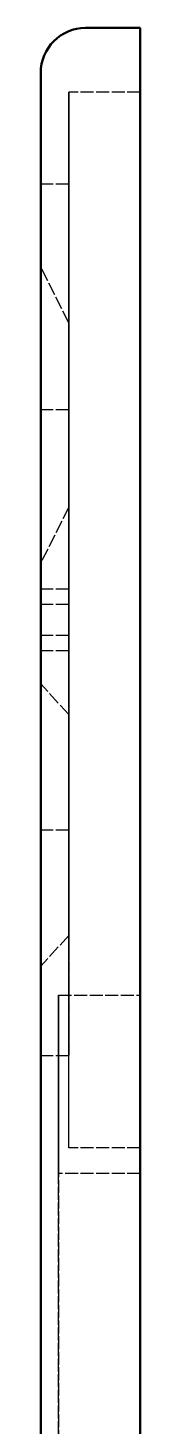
# Model space of a CAD drawing. Header units: millimetres. Extents: x 0 to 420, y 0 to 297.
# Drawn here: x 136.6 to 140.5, y 198 to 252.6 of the extents above; entities that cross this region are included whole.
import ezdxf

# ---------------------------------------------------------------- set-up
doc = ezdxf.new("R2010")
doc.units = ezdxf.units.MM
doc.header["$LTSCALE"] = 0.4
doc.linetypes.add('DASHED', pattern=[1.524, 1.27, -0.254])
doc.layers.add('HIDDEN', color=8, linetype='DASHED', lineweight=25)
doc.layers.add('OUTLINE', color=7, linetype='CONTINUOUS', lineweight=50)

msp = doc.modelspace()

# ---------------------------------------------------------------- linework, layer by layer
at = {"layer": 'HIDDEN'}
for p, q in [((140.5, 252.6), (138.355, 252.6)), ((140.5, 250.1), (137.7, 250.1)), ((140.5, 250.1), (137.7, 250.1)), ((137.7, 246.5), (136.6, 246.5)), ((137.7, 241.098), (136.6, 243.278)), ((136.6, 243), (136.6, 113)), ((140.5, 243), (140.5, 113)), ((137.7, 217.5), (137.7, 241.5)), ((137.7, 241.5), (137.7, 217.5)), ((140.5, 241.5), (140.5, 217.5)), ((140.5, 217.5), (140.5, 241.5)), ((137.7, 237.7), (136.6, 237.7)), ((137.7, 233.902), (136.6, 231.722)), ((137.7, 230.7), (136.6, 230.7)), ((137.7, 230.1), (136.6, 230.1)), ((137.7, 228.9), (136.6, 228.9)), ((137.7, 228.3), (136.6, 228.3)), ((137.7, 225.809), (136.6, 227.007)), ((137.7, 221.3), (136.6, 221.3)), ((137.7, 217.191), (136.6, 215.993)), ((137.3, 214.862), (140.5, 214.862)), ((137.3, 214.862), (140.5, 214.862)), ((137.3, 214.362), (137.3, 113)), ((137.3, 113), (137.3, 214.362)), ((140.5, 214.362), (140.5, 113)), ((140.5, 113), (140.5, 214.362)), ((137.7, 212.5), (136.6, 212.5)), ((140.5, 208.9), (137.7, 208.9)), ((140.5, 208.9), (137.7, 208.9)), ((140.5, 207.9), (137.3, 207.9)), ((140.5, 207.9), (137.3, 207.9))]:
    msp.add_line(p, q, dxfattribs=at)
for points in [[(140.5, 252.6), (140.5, 252.29), (140.5, 251.981), (140.5, 251.671), (140.5, 251.361), (140.5, 251.052), (140.5, 250.742), (140.5, 250.432), (140.5, 250.123), (140.5, 249.813), (140.5, 249.503), (140.5, 249.194), (140.5, 248.884), (140.5, 248.574), (140.5, 248.265), (140.5, 247.955), (140.5, 247.645), (140.5, 247.335), (140.5, 247.026), (140.5, 246.716), (140.5, 246.406), (140.5, 246.097), (140.5, 245.787), (140.5, 245.477), (140.5, 245.168), (140.5, 244.858), (140.5, 244.548), (140.5, 244.239), (140.5, 243.929), (140.5, 243.619), (140.5, 243.31), (140.5, 243)], [(136.6, 250.845), (136.6, 250.592), (136.6, 250.339), (136.6, 250.086), (136.6, 249.833), (136.6, 249.58), (136.6, 249.327), (136.6, 249.074), (136.6, 248.82), (136.6, 248.567), (136.6, 248.314), (136.6, 248.061), (136.6, 247.808), (136.6, 247.555), (136.6, 247.302), (136.6, 247.049), (136.6, 246.796), (136.6, 246.543), (136.6, 246.29), (136.6, 246.037), (136.6, 245.784), (136.6, 245.531), (136.6, 245.278), (136.6, 245.025), (136.6, 244.771), (136.6, 244.518), (136.6, 244.265), (136.6, 244.012), (136.6, 243.759), (136.6, 243.506), (136.6, 243.253), (136.6, 243)], [(137.7, 241.5), (137.7, 241.777), (137.7, 242.055), (137.7, 242.332), (137.7, 242.61), (137.7, 242.887), (137.7, 243.165), (137.7, 243.442), (137.7, 243.719), (137.7, 243.997), (137.7, 244.274), (137.7, 244.552), (137.7, 244.829), (137.7, 245.106), (137.7, 245.384), (137.7, 245.661), (137.7, 245.939), (137.7, 246.216), (137.7, 246.494), (137.7, 246.771), (137.7, 247.048), (137.7, 247.326), (137.7, 247.603), (137.7, 247.881), (137.7, 248.158), (137.7, 248.435), (137.7, 248.713), (137.7, 248.99), (137.7, 249.268), (137.7, 249.545), (137.7, 249.823), (137.7, 250.1)], [(137.7, 250.1), (137.7, 249.823), (137.7, 249.545), (137.7, 249.268), (137.7, 248.99), (137.7, 248.713), (137.7, 248.435), (137.7, 248.158), (137.7, 247.881), (137.7, 247.603), (137.7, 247.326), (137.7, 247.048), (137.7, 246.771), (137.7, 246.494), (137.7, 246.216), (137.7, 245.939), (137.7, 245.661), (137.7, 245.384), (137.7, 245.106), (137.7, 244.829), (137.7, 244.552), (137.7, 244.274), (137.7, 243.997), (137.7, 243.719), (137.7, 243.442), (137.7, 243.165), (137.7, 242.887), (137.7, 242.61), (137.7, 242.332), (137.7, 242.055), (137.7, 241.777), (137.7, 241.5)], [(140.5, 250.1), (140.5, 249.823), (140.5, 249.545), (140.5, 249.268), (140.5, 248.99), (140.5, 248.713), (140.5, 248.435), (140.5, 248.158), (140.5, 247.881), (140.5, 247.603), (140.5, 247.326), (140.5, 247.048), (140.5, 246.771), (140.5, 246.494), (140.5, 246.216), (140.5, 245.939), (140.5, 245.661), (140.5, 245.384), (140.5, 245.106), (140.5, 244.829), (140.5, 244.552), (140.5, 244.274), (140.5, 243.997), (140.5, 243.719), (140.5, 243.442), (140.5, 243.165), (140.5, 242.887), (140.5, 242.61), (140.5, 242.332), (140.5, 242.055), (140.5, 241.777), (140.5, 241.5)], [(140.5, 241.5), (140.5, 241.777), (140.5, 242.055), (140.5, 242.332), (140.5, 242.61), (140.5, 242.887), (140.5, 243.165), (140.5, 243.442), (140.5, 243.719), (140.5, 243.997), (140.5, 244.274), (140.5, 244.552), (140.5, 244.829), (140.5, 245.106), (140.5, 245.384), (140.5, 245.661), (140.5, 245.939), (140.5, 246.216), (140.5, 246.494), (140.5, 246.771), (140.5, 247.048), (140.5, 247.326), (140.5, 247.603), (140.5, 247.881), (140.5, 248.158), (140.5, 248.435), (140.5, 248.713), (140.5, 248.99), (140.5, 249.268), (140.5, 249.545), (140.5, 249.823), (140.5, 250.1)], [(136.6, 238.3), (136.6, 238.565), (136.6, 238.829), (136.6, 239.094), (136.6, 239.358), (136.6, 239.623), (136.6, 239.887), (136.6, 240.152), (136.6, 240.416), (136.6, 240.681), (136.6, 240.945), (136.6, 241.21), (136.6, 241.474), (136.6, 241.739), (136.6, 242.003), (136.6, 242.268), (136.6, 242.532), (136.6, 242.797), (136.6, 243.061), (136.6, 243.326), (136.6, 243.59), (136.6, 243.855), (136.6, 244.119), (136.6, 244.384), (136.6, 244.648), (136.6, 244.913), (136.6, 245.177), (136.6, 245.442), (136.6, 245.706), (136.6, 245.971), (136.6, 246.235), (136.6, 246.5)], [(136.6, 246.5), (136.6, 245.971), (136.6, 245.442), (136.6, 244.913), (136.6, 244.384), (136.6, 243.855), (136.6, 243.326), (136.6, 242.797), (136.6, 242.268), (136.6, 241.739), (136.6, 241.21), (136.6, 240.681), (136.6, 240.152), (136.6, 239.623), (136.6, 239.094), (136.6, 238.565), (136.6, 238.035), (136.6, 237.506), (136.6, 236.977), (136.6, 236.448), (136.6, 235.919), (136.6, 235.39), (136.6, 234.861), (136.6, 234.332), (136.6, 233.803), (136.6, 233.274), (136.6, 232.745), (136.6, 232.216), (136.6, 231.687), (136.6, 231.158), (136.6, 230.629), (136.6, 230.1)], [(137.7, 238.3), (137.7, 238.565), (137.7, 238.829), (137.7, 239.094), (137.7, 239.358), (137.7, 239.623), (137.7, 239.887), (137.7, 240.152), (137.7, 240.416), (137.7, 240.681), (137.7, 240.945), (137.7, 241.21), (137.7, 241.474), (137.7, 241.739), (137.7, 242.003), (137.7, 242.268), (137.7, 242.532), (137.7, 242.797), (137.7, 243.061), (137.7, 243.326), (137.7, 243.59), (137.7, 243.855), (137.7, 244.119), (137.7, 244.384), (137.7, 244.648), (137.7, 244.913), (137.7, 245.177), (137.7, 245.442), (137.7, 245.706), (137.7, 245.971), (137.7, 246.235), (137.7, 246.5)], [(137.7, 246.5), (137.7, 245.971), (137.7, 245.442), (137.7, 244.913), (137.7, 244.384), (137.7, 243.855), (137.7, 243.326), (137.7, 242.797), (137.7, 242.268), (137.7, 241.739), (137.7, 241.21), (137.7, 240.681), (137.7, 240.152), (137.7, 239.623), (137.7, 239.094), (137.7, 238.565), (137.7, 238.035), (137.7, 237.506), (137.7, 236.977), (137.7, 236.448), (137.7, 235.919), (137.7, 235.39), (137.7, 234.861), (137.7, 234.332), (137.7, 233.803), (137.7, 233.274), (137.7, 232.745), (137.7, 232.216), (137.7, 231.687), (137.7, 231.158), (137.7, 230.629), (137.7, 230.1)], [(136.6, 237.5), (136.6, 237.686), (136.6, 237.873), (136.6, 238.059), (136.6, 238.246), (136.6, 238.432), (136.6, 238.618), (136.6, 238.805), (136.6, 238.991), (136.6, 239.178), (136.6, 239.364), (136.6, 239.55), (136.6, 239.737), (136.6, 239.923), (136.6, 240.11), (136.6, 240.296), (136.6, 240.482), (136.6, 240.669), (136.6, 240.855), (136.6, 241.042), (136.6, 241.228), (136.6, 241.414), (136.6, 241.601), (136.6, 241.787), (136.6, 241.974), (136.6, 242.16), (136.6, 242.346), (136.6, 242.533), (136.6, 242.719), (136.6, 242.906), (136.6, 243.092), (136.6, 243.278)], [(136.6, 243.278), (136.6, 242.906), (136.6, 242.533), (136.6, 242.16), (136.6, 241.787), (136.6, 241.414), (136.6, 241.042), (136.6, 240.669), (136.6, 240.296), (136.6, 239.923), (136.6, 239.55), (136.6, 239.178), (136.6, 238.805), (136.6, 238.432), (136.6, 238.059), (136.6, 237.686), (136.6, 237.314), (136.6, 236.941), (136.6, 236.568), (136.6, 236.195), (136.6, 235.822), (136.6, 235.45), (136.6, 235.077), (136.6, 234.704), (136.6, 234.331), (136.6, 233.958), (136.6, 233.586), (136.6, 233.213), (136.6, 232.84), (136.6, 232.467), (136.6, 232.094), (136.6, 231.722)], [(137.7, 237.5), (137.7, 237.616), (137.7, 237.732), (137.7, 237.848), (137.7, 237.964), (137.7, 238.08), (137.7, 238.196), (137.7, 238.312), (137.7, 238.429), (137.7, 238.545), (137.7, 238.661), (137.7, 238.777), (137.7, 238.893), (137.7, 239.009), (137.7, 239.125), (137.7, 239.241), (137.7, 239.357), (137.7, 239.473), (137.7, 239.589), (137.7, 239.705), (137.7, 239.821), (137.7, 239.937), (137.7, 240.054), (137.7, 240.17), (137.7, 240.286), (137.7, 240.402), (137.7, 240.518), (137.7, 240.634), (137.7, 240.75), (137.7, 240.866), (137.7, 240.982), (137.7, 241.098)], [(137.7, 241.098), (137.7, 240.866), (137.7, 240.634), (137.7, 240.402), (137.7, 240.17), (137.7, 239.937), (137.7, 239.705), (137.7, 239.473), (137.7, 239.241), (137.7, 239.009), (137.7, 238.777), (137.7, 238.545), (137.7, 238.312), (137.7, 238.08), (137.7, 237.848), (137.7, 237.616), (137.7, 237.384), (137.7, 237.152), (137.7, 236.92), (137.7, 236.688), (137.7, 236.455), (137.7, 236.223), (137.7, 235.991), (137.7, 235.759), (137.7, 235.527), (137.7, 235.295), (137.7, 235.063), (137.7, 234.83), (137.7, 234.598), (137.7, 234.366), (137.7, 234.134), (137.7, 233.902)], [(136.6, 230.1), (136.6, 230.365), (136.6, 230.629), (136.6, 230.894), (136.6, 231.158), (136.6, 231.423), (136.6, 231.687), (136.6, 231.952), (136.6, 232.216), (136.6, 232.481), (136.6, 232.745), (136.6, 233.01), (136.6, 233.274), (136.6, 233.539), (136.6, 233.803), (136.6, 234.068), (136.6, 234.332), (136.6, 234.597), (136.6, 234.861), (136.6, 235.126), (136.6, 235.39), (136.6, 235.655), (136.6, 235.919), (136.6, 236.184), (136.6, 236.448), (136.6, 236.713), (136.6, 236.977), (136.6, 237.242), (136.6, 237.506), (136.6, 237.771), (136.6, 238.035), (136.6, 238.3)], [(137.7, 230.1), (137.7, 230.365), (137.7, 230.629), (137.7, 230.894), (137.7, 231.158), (137.7, 231.423), (137.7, 231.687), (137.7, 231.952), (137.7, 232.216), (137.7, 232.481), (137.7, 232.745), (137.7, 233.01), (137.7, 233.274), (137.7, 233.539), (137.7, 233.803), (137.7, 234.068), (137.7, 234.332), (137.7, 234.597), (137.7, 234.861), (137.7, 235.126), (137.7, 235.39), (137.7, 235.655), (137.7, 235.919), (137.7, 236.184), (137.7, 236.448), (137.7, 236.713), (137.7, 236.977), (137.7, 237.242), (137.7, 237.506), (137.7, 237.771), (137.7, 238.035), (137.7, 238.3)], [(136.6, 229.5), (136.6, 229.765), (136.6, 230.029), (136.6, 230.294), (136.6, 230.558), (136.6, 230.823), (136.6, 231.087), (136.6, 231.352), (136.6, 231.616), (136.6, 231.881), (136.6, 232.145), (136.6, 232.41), (136.6, 232.674), (136.6, 232.939), (136.6, 233.203), (136.6, 233.468), (136.6, 233.732), (136.6, 233.997), (136.6, 234.261), (136.6, 234.526), (136.6, 234.79), (136.6, 235.055), (136.6, 235.319), (136.6, 235.584), (136.6, 235.848), (136.6, 236.113), (136.6, 236.377), (136.6, 236.642), (136.6, 236.906), (136.6, 237.171), (136.6, 237.435), (136.6, 237.7)], [(136.6, 237.7), (136.6, 237.171), (136.6, 236.642), (136.6, 236.113), (136.6, 235.584), (136.6, 235.055), (136.6, 234.526), (136.6, 233.997), (136.6, 233.468), (136.6, 232.939), (136.6, 232.41), (136.6, 231.881), (136.6, 231.352), (136.6, 230.823), (136.6, 230.294), (136.6, 229.765), (136.6, 229.235), (136.6, 228.706), (136.6, 228.177), (136.6, 227.648), (136.6, 227.119), (136.6, 226.59), (136.6, 226.061), (136.6, 225.532), (136.6, 225.003), (136.6, 224.474), (136.6, 223.945), (136.6, 223.416), (136.6, 222.887), (136.6, 222.358), (136.6, 221.829), (136.6, 221.3)], [(136.6, 231.722), (136.6, 231.908), (136.6, 232.094), (136.6, 232.281), (136.6, 232.467), (136.6, 232.654), (136.6, 232.84), (136.6, 233.026), (136.6, 233.213), (136.6, 233.399), (136.6, 233.586), (136.6, 233.772), (136.6, 233.958), (136.6, 234.145), (136.6, 234.331), (136.6, 234.518), (136.6, 234.704), (136.6, 234.89), (136.6, 235.077), (136.6, 235.263), (136.6, 235.45), (136.6, 235.636), (136.6, 235.822), (136.6, 236.009), (136.6, 236.195), (136.6, 236.382), (136.6, 236.568), (136.6, 236.754), (136.6, 236.941), (136.6, 237.127), (136.6, 237.314), (136.6, 237.5)], [(137.7, 229.5), (137.7, 229.765), (137.7, 230.029), (137.7, 230.294), (137.7, 230.558), (137.7, 230.823), (137.7, 231.087), (137.7, 231.352), (137.7, 231.616), (137.7, 231.881), (137.7, 232.145), (137.7, 232.41), (137.7, 232.674), (137.7, 232.939), (137.7, 233.203), (137.7, 233.468), (137.7, 233.732), (137.7, 233.997), (137.7, 234.261), (137.7, 234.526), (137.7, 234.79), (137.7, 235.055), (137.7, 235.319), (137.7, 235.584), (137.7, 235.848), (137.7, 236.113), (137.7, 236.377), (137.7, 236.642), (137.7, 236.906), (137.7, 237.171), (137.7, 237.435), (137.7, 237.7)], [(137.7, 237.7), (137.7, 237.171), (137.7, 236.642), (137.7, 236.113), (137.7, 235.584), (137.7, 235.055), (137.7, 234.526), (137.7, 233.997), (137.7, 233.468), (137.7, 232.939), (137.7, 232.41), (137.7, 231.881), (137.7, 231.352), (137.7, 230.823), (137.7, 230.294), (137.7, 229.765), (137.7, 229.235), (137.7, 228.706), (137.7, 228.177), (137.7, 227.648), (137.7, 227.119), (137.7, 226.59), (137.7, 226.061), (137.7, 225.532), (137.7, 225.003), (137.7, 224.474), (137.7, 223.945), (137.7, 223.416), (137.7, 222.887), (137.7, 222.358), (137.7, 221.829), (137.7, 221.3)], [(137.7, 233.902), (137.7, 234.018), (137.7, 234.134), (137.7, 234.25), (137.7, 234.366), (137.7, 234.482), (137.7, 234.598), (137.7, 234.714), (137.7, 234.83), (137.7, 234.946), (137.7, 235.063), (137.7, 235.179), (137.7, 235.295), (137.7, 235.411), (137.7, 235.527), (137.7, 235.643), (137.7, 235.759), (137.7, 235.875), (137.7, 235.991), (137.7, 236.107), (137.7, 236.223), (137.7, 236.339), (137.7, 236.455), (137.7, 236.571), (137.7, 236.688), (137.7, 236.804), (137.7, 236.92), (137.7, 237.036), (137.7, 237.152), (137.7, 237.268), (137.7, 237.384), (137.7, 237.5)], [(136.6, 229.5), (136.6, 229.539), (136.6, 229.577), (136.6, 229.616), (136.6, 229.655), (136.6, 229.694), (136.6, 229.732), (136.6, 229.771), (136.6, 229.81), (136.6, 229.848), (136.6, 229.887), (136.6, 229.926), (136.6, 229.965), (136.6, 230.003), (136.6, 230.042), (136.6, 230.081), (136.6, 230.119), (136.6, 230.158), (136.6, 230.197), (136.6, 230.235), (136.6, 230.274), (136.6, 230.313), (136.6, 230.352), (136.6, 230.39), (136.6, 230.429), (136.6, 230.468), (136.6, 230.506), (136.6, 230.545), (136.6, 230.584), (136.6, 230.623), (136.6, 230.661), (136.6, 230.7)], [(136.6, 230.7), (136.6, 230.623), (136.6, 230.545), (136.6, 230.468), (136.6, 230.39), (136.6, 230.313), (136.6, 230.235), (136.6, 230.158), (136.6, 230.081), (136.6, 230.003), (136.6, 229.926), (136.6, 229.848), (136.6, 229.771), (136.6, 229.694), (136.6, 229.616), (136.6, 229.539), (136.6, 229.461), (136.6, 229.384), (136.6, 229.306), (136.6, 229.229), (136.6, 229.152), (136.6, 229.074), (136.6, 228.997), (136.6, 228.919), (136.6, 228.842), (136.6, 228.765), (136.6, 228.687), (136.6, 228.61), (136.6, 228.532), (136.6, 228.455), (136.6, 228.377), (136.6, 228.3)], [(137.7, 229.5), (137.7, 229.539), (137.7, 229.577), (137.7, 229.616), (137.7, 229.655), (137.7, 229.694), (137.7, 229.732), (137.7, 229.771), (137.7, 229.81), (137.7, 229.848), (137.7, 229.887), (137.7, 229.926), (137.7, 229.965), (137.7, 230.003), (137.7, 230.042), (137.7, 230.081), (137.7, 230.119), (137.7, 230.158), (137.7, 230.197), (137.7, 230.235), (137.7, 230.274), (137.7, 230.313), (137.7, 230.352), (137.7, 230.39), (137.7, 230.429), (137.7, 230.468), (137.7, 230.506), (137.7, 230.545), (137.7, 230.584), (137.7, 230.623), (137.7, 230.661), (137.7, 230.7)], [(137.7, 230.7), (137.7, 230.623), (137.7, 230.545), (137.7, 230.468), (137.7, 230.39), (137.7, 230.313), (137.7, 230.235), (137.7, 230.158), (137.7, 230.081), (137.7, 230.003), (137.7, 229.926), (137.7, 229.848), (137.7, 229.771), (137.7, 229.694), (137.7, 229.616), (137.7, 229.539), (137.7, 229.461), (137.7, 229.384), (137.7, 229.306), (137.7, 229.229), (137.7, 229.152), (137.7, 229.074), (137.7, 228.997), (137.7, 228.919), (137.7, 228.842), (137.7, 228.765), (137.7, 228.687), (137.7, 228.61), (137.7, 228.532), (137.7, 228.455), (137.7, 228.377), (137.7, 228.3)], [(136.6, 221.3), (136.6, 221.565), (136.6, 221.829), (136.6, 222.094), (136.6, 222.358), (136.6, 222.623), (136.6, 222.887), (136.6, 223.152), (136.6, 223.416), (136.6, 223.681), (136.6, 223.945), (136.6, 224.21), (136.6, 224.474), (136.6, 224.739), (136.6, 225.003), (136.6, 225.268), (136.6, 225.532), (136.6, 225.797), (136.6, 226.061), (136.6, 226.326), (136.6, 226.59), (136.6, 226.855), (136.6, 227.119), (136.6, 227.384), (136.6, 227.648), (136.6, 227.913), (136.6, 228.177), (136.6, 228.442), (136.6, 228.706), (136.6, 228.971), (136.6, 229.235), (136.6, 229.5)], [(136.6, 228.3), (136.6, 228.339), (136.6, 228.377), (136.6, 228.416), (136.6, 228.455), (136.6, 228.494), (136.6, 228.532), (136.6, 228.571), (136.6, 228.61), (136.6, 228.648), (136.6, 228.687), (136.6, 228.726), (136.6, 228.765), (136.6, 228.803), (136.6, 228.842), (136.6, 228.881), (136.6, 228.919), (136.6, 228.958), (136.6, 228.997), (136.6, 229.035), (136.6, 229.074), (136.6, 229.113), (136.6, 229.152), (136.6, 229.19), (136.6, 229.229), (136.6, 229.268), (136.6, 229.306), (136.6, 229.345), (136.6, 229.384), (136.6, 229.423), (136.6, 229.461), (136.6, 229.5)], [(137.7, 221.3), (137.7, 221.565), (137.7, 221.829), (137.7, 222.094), (137.7, 222.358), (137.7, 222.623), (137.7, 222.887), (137.7, 223.152), (137.7, 223.416), (137.7, 223.681), (137.7, 223.945), (137.7, 224.21), (137.7, 224.474), (137.7, 224.739), (137.7, 225.003), (137.7, 225.268), (137.7, 225.532), (137.7, 225.797), (137.7, 226.061), (137.7, 226.326), (137.7, 226.59), (137.7, 226.855), (137.7, 227.119), (137.7, 227.384), (137.7, 227.648), (137.7, 227.913), (137.7, 228.177), (137.7, 228.442), (137.7, 228.706), (137.7, 228.971), (137.7, 229.235), (137.7, 229.5)], [(137.7, 228.3), (137.7, 228.339), (137.7, 228.377), (137.7, 228.416), (137.7, 228.455), (137.7, 228.494), (137.7, 228.532), (137.7, 228.571), (137.7, 228.61), (137.7, 228.648), (137.7, 228.687), (137.7, 228.726), (137.7, 228.765), (137.7, 228.803), (137.7, 228.842), (137.7, 228.881), (137.7, 228.919), (137.7, 228.958), (137.7, 228.997), (137.7, 229.035), (137.7, 229.074), (137.7, 229.113), (137.7, 229.152), (137.7, 229.19), (137.7, 229.229), (137.7, 229.268), (137.7, 229.306), (137.7, 229.345), (137.7, 229.384), (137.7, 229.423), (137.7, 229.461), (137.7, 229.5)], [(136.6, 220.7), (136.6, 220.965), (136.6, 221.229), (136.6, 221.494), (136.6, 221.758), (136.6, 222.023), (136.6, 222.287), (136.6, 222.552), (136.6, 222.816), (136.6, 223.081), (136.6, 223.345), (136.6, 223.61), (136.6, 223.874), (136.6, 224.139), (136.6, 224.403), (136.6, 224.668), (136.6, 224.932), (136.6, 225.197), (136.6, 225.461), (136.6, 225.726), (136.6, 225.99), (136.6, 226.255), (136.6, 226.519), (136.6, 226.784), (136.6, 227.048), (136.6, 227.313), (136.6, 227.577), (136.6, 227.842), (136.6, 228.106), (136.6, 228.371), (136.6, 228.635), (136.6, 228.9)], [(136.6, 228.9), (136.6, 228.371), (136.6, 227.842), (136.6, 227.313), (136.6, 226.784), (136.6, 226.255), (136.6, 225.726), (136.6, 225.197), (136.6, 224.668), (136.6, 224.139), (136.6, 223.61), (136.6, 223.081), (136.6, 222.552), (136.6, 222.023), (136.6, 221.494), (136.6, 220.965), (136.6, 220.435), (136.6, 219.906), (136.6, 219.377), (136.6, 218.848), (136.6, 218.319), (136.6, 217.79), (136.6, 217.261), (136.6, 216.732), (136.6, 216.203), (136.6, 215.674), (136.6, 215.145), (136.6, 214.616), (136.6, 214.087), (136.6, 213.558), (136.6, 213.029), (136.6, 212.5)], [(137.7, 220.7), (137.7, 220.965), (137.7, 221.229), (137.7, 221.494), (137.7, 221.758), (137.7, 222.023), (137.7, 222.287), (137.7, 222.552), (137.7, 222.816), (137.7, 223.081), (137.7, 223.345), (137.7, 223.61), (137.7, 223.874), (137.7, 224.139), (137.7, 224.403), (137.7, 224.668), (137.7, 224.932), (137.7, 225.197), (137.7, 225.461), (137.7, 225.726), (137.7, 225.99), (137.7, 226.255), (137.7, 226.519), (137.7, 226.784), (137.7, 227.048), (137.7, 227.313), (137.7, 227.577), (137.7, 227.842), (137.7, 228.106), (137.7, 228.371), (137.7, 228.635), (137.7, 228.9)], [(137.7, 228.9), (137.7, 228.371), (137.7, 227.842), (137.7, 227.313), (137.7, 226.784), (137.7, 226.255), (137.7, 225.726), (137.7, 225.197), (137.7, 224.668), (137.7, 224.139), (137.7, 223.61), (137.7, 223.081), (137.7, 222.552), (137.7, 222.023), (137.7, 221.494), (137.7, 220.965), (137.7, 220.435), (137.7, 219.906), (137.7, 219.377), (137.7, 218.848), (137.7, 218.319), (137.7, 217.79), (137.7, 217.261), (137.7, 216.732), (137.7, 216.203), (137.7, 215.674), (137.7, 215.145), (137.7, 214.616), (137.7, 214.087), (137.7, 213.558), (137.7, 213.029), (137.7, 212.5)], [(136.6, 221.5), (136.6, 221.678), (136.6, 221.855), (136.6, 222.033), (136.6, 222.211), (136.6, 222.388), (136.6, 222.566), (136.6, 222.743), (136.6, 222.921), (136.6, 223.099), (136.6, 223.276), (136.6, 223.454), (136.6, 223.632), (136.6, 223.809), (136.6, 223.987), (136.6, 224.165), (136.6, 224.342), (136.6, 224.52), (136.6, 224.698), (136.6, 224.875), (136.6, 225.053), (136.6, 225.23), (136.6, 225.408), (136.6, 225.586), (136.6, 225.763), (136.6, 225.941), (136.6, 226.119), (136.6, 226.296), (136.6, 226.474), (136.6, 226.652), (136.6, 226.829), (136.6, 227.007)], [(136.6, 227.007), (136.6, 226.652), (136.6, 226.296), (136.6, 225.941), (136.6, 225.586), (136.6, 225.23), (136.6, 224.875), (136.6, 224.52), (136.6, 224.165), (136.6, 223.809), (136.6, 223.454), (136.6, 223.099), (136.6, 222.743), (136.6, 222.388), (136.6, 222.033), (136.6, 221.678), (136.6, 221.322), (136.6, 220.967), (136.6, 220.612), (136.6, 220.257), (136.6, 219.901), (136.6, 219.546), (136.6, 219.191), (136.6, 218.835), (136.6, 218.48), (136.6, 218.125), (136.6, 217.77), (136.6, 217.414), (136.6, 217.059), (136.6, 216.704), (136.6, 216.348), (136.6, 215.993)], [(137.7, 221.5), (137.7, 221.639), (137.7, 221.778), (137.7, 221.917), (137.7, 222.056), (137.7, 222.195), (137.7, 222.334), (137.7, 222.473), (137.7, 222.612), (137.7, 222.751), (137.7, 222.89), (137.7, 223.029), (137.7, 223.168), (137.7, 223.307), (137.7, 223.446), (137.7, 223.585), (137.7, 223.724), (137.7, 223.863), (137.7, 224.002), (137.7, 224.141), (137.7, 224.28), (137.7, 224.419), (137.7, 224.558), (137.7, 224.697), (137.7, 224.836), (137.7, 224.975), (137.7, 225.114), (137.7, 225.253), (137.7, 225.392), (137.7, 225.531), (137.7, 225.67), (137.7, 225.809)], [(137.7, 225.809), (137.7, 225.531), (137.7, 225.253), (137.7, 224.975), (137.7, 224.697), (137.7, 224.419), (137.7, 224.141), (137.7, 223.863), (137.7, 223.585), (137.7, 223.307), (137.7, 223.029), (137.7, 222.751), (137.7, 222.473), (137.7, 222.195), (137.7, 221.917), (137.7, 221.639), (137.7, 221.361), (137.7, 221.083), (137.7, 220.805), (137.7, 220.527), (137.7, 220.249), (137.7, 219.971), (137.7, 219.693), (137.7, 219.415), (137.7, 219.137), (137.7, 218.859), (137.7, 218.581), (137.7, 218.303), (137.7, 218.025), (137.7, 217.747), (137.7, 217.469), (137.7, 217.191)], [(136.6, 215.993), (136.6, 216.171), (136.6, 216.348), (136.6, 216.526), (136.6, 216.704), (136.6, 216.881), (136.6, 217.059), (136.6, 217.237), (136.6, 217.414), (136.6, 217.592), (136.6, 217.77), (136.6, 217.947), (136.6, 218.125), (136.6, 218.302), (136.6, 218.48), (136.6, 218.658), (136.6, 218.835), (136.6, 219.013), (136.6, 219.191), (136.6, 219.368), (136.6, 219.546), (136.6, 219.724), (136.6, 219.901), (136.6, 220.079), (136.6, 220.257), (136.6, 220.434), (136.6, 220.612), (136.6, 220.789), (136.6, 220.967), (136.6, 221.145), (136.6, 221.322), (136.6, 221.5)], [(137.7, 217.191), (137.7, 217.33), (137.7, 217.469), (137.7, 217.608), (137.7, 217.747), (137.7, 217.886), (137.7, 218.025), (137.7, 218.164), (137.7, 218.303), (137.7, 218.442), (137.7, 218.581), (137.7, 218.72), (137.7, 218.859), (137.7, 218.998), (137.7, 219.137), (137.7, 219.276), (137.7, 219.415), (137.7, 219.554), (137.7, 219.693), (137.7, 219.832), (137.7, 219.971), (137.7, 220.11), (137.7, 220.249), (137.7, 220.388), (137.7, 220.527), (137.7, 220.666), (137.7, 220.805), (137.7, 220.944), (137.7, 221.083), (137.7, 221.222), (137.7, 221.361), (137.7, 221.5)], [(136.6, 212.5), (136.6, 212.765), (136.6, 213.029), (136.6, 213.294), (136.6, 213.558), (136.6, 213.823), (136.6, 214.087), (136.6, 214.352), (136.6, 214.616), (136.6, 214.881), (136.6, 215.145), (136.6, 215.41), (136.6, 215.674), (136.6, 215.939), (136.6, 216.203), (136.6, 216.468), (136.6, 216.732), (136.6, 216.997), (136.6, 217.261), (136.6, 217.526), (136.6, 217.79), (136.6, 218.055), (136.6, 218.319), (136.6, 218.584), (136.6, 218.848), (136.6, 219.113), (136.6, 219.377), (136.6, 219.642), (136.6, 219.906), (136.6, 220.171), (136.6, 220.435), (136.6, 220.7)], [(137.7, 212.5), (137.7, 212.765), (137.7, 213.029), (137.7, 213.294), (137.7, 213.558), (137.7, 213.823), (137.7, 214.087), (137.7, 214.352), (137.7, 214.616), (137.7, 214.881), (137.7, 215.145), (137.7, 215.41), (137.7, 215.674), (137.7, 215.939), (137.7, 216.203), (137.7, 216.468), (137.7, 216.732), (137.7, 216.997), (137.7, 217.261), (137.7, 217.526), (137.7, 217.79), (137.7, 218.055), (137.7, 218.319), (137.7, 218.584), (137.7, 218.848), (137.7, 219.113), (137.7, 219.377), (137.7, 219.642), (137.7, 219.906), (137.7, 220.171), (137.7, 220.435), (137.7, 220.7)], [(137.7, 208.9), (137.7, 209.177), (137.7, 209.455), (137.7, 209.732), (137.7, 210.01), (137.7, 210.287), (137.7, 210.565), (137.7, 210.842), (137.7, 211.119), (137.7, 211.397), (137.7, 211.674), (137.7, 211.952), (137.7, 212.229), (137.7, 212.506), (137.7, 212.784), (137.7, 213.061), (137.7, 213.339), (137.7, 213.616), (137.7, 213.894), (137.7, 214.171), (137.7, 214.448), (137.7, 214.726), (137.7, 215.003), (137.7, 215.281), (137.7, 215.558), (137.7, 215.835), (137.7, 216.113), (137.7, 216.39), (137.7, 216.668), (137.7, 216.945), (137.7, 217.223), (137.7, 217.5)], [(137.7, 208.9), (137.7, 209.177), (137.7, 209.455), (137.7, 209.732), (137.7, 210.01), (137.7, 210.287), (137.7, 210.565), (137.7, 210.842), (137.7, 211.119), (137.7, 211.397), (137.7, 211.674), (137.7, 211.952), (137.7, 212.229), (137.7, 212.506), (137.7, 212.784), (137.7, 213.061), (137.7, 213.339), (137.7, 213.616), (137.7, 213.894), (137.7, 214.171), (137.7, 214.448), (137.7, 214.726), (137.7, 215.003), (137.7, 215.281), (137.7, 215.558), (137.7, 215.835), (137.7, 216.113), (137.7, 216.39), (137.7, 216.668), (137.7, 216.945), (137.7, 217.223), (137.7, 217.5)], [(140.5, 217.5), (140.5, 217.223), (140.5, 216.945), (140.5, 216.668), (140.5, 216.39), (140.5, 216.113), (140.5, 215.835), (140.5, 215.558), (140.5, 215.281), (140.5, 215.003), (140.5, 214.726), (140.5, 214.448), (140.5, 214.171), (140.5, 213.894), (140.5, 213.616), (140.5, 213.339), (140.5, 213.061), (140.5, 212.784), (140.5, 212.506), (140.5, 212.229), (140.5, 211.952), (140.5, 211.674), (140.5, 211.397), (140.5, 211.119), (140.5, 210.842), (140.5, 210.565), (140.5, 210.287), (140.5, 210.01), (140.5, 209.732), (140.5, 209.455), (140.5, 209.177), (140.5, 208.9)], [(140.5, 208.9), (140.5, 209.177), (140.5, 209.455), (140.5, 209.732), (140.5, 210.01), (140.5, 210.287), (140.5, 210.565), (140.5, 210.842), (140.5, 211.119), (140.5, 211.397), (140.5, 211.674), (140.5, 211.952), (140.5, 212.229), (140.5, 212.506), (140.5, 212.784), (140.5, 213.061), (140.5, 213.339), (140.5, 213.616), (140.5, 213.894), (140.5, 214.171), (140.5, 214.448), (140.5, 214.726), (140.5, 215.003), (140.5, 215.281), (140.5, 215.558), (140.5, 215.835), (140.5, 216.113), (140.5, 216.39), (140.5, 216.668), (140.5, 216.945), (140.5, 217.223), (140.5, 217.5)], [(137.3, 214.362), (137.3, 214.378), (137.3, 214.394), (137.3, 214.41), (137.3, 214.426), (137.3, 214.442), (137.3, 214.458), (137.3, 214.474), (137.3, 214.491), (137.3, 214.507), (137.3, 214.523), (137.3, 214.539), (137.3, 214.555), (137.3, 214.571), (137.3, 214.587), (137.3, 214.603), (137.3, 214.62), (137.3, 214.636), (137.3, 214.652), (137.3, 214.668), (137.3, 214.684), (137.3, 214.7), (137.3, 214.716), (137.3, 214.732), (137.3, 214.749), (137.3, 214.765), (137.3, 214.781), (137.3, 214.797), (137.3, 214.813), (137.3, 214.829), (137.3, 214.845), (137.3, 214.862)], [(137.3, 214.862), (137.3, 214.85), (137.3, 214.839), (137.3, 214.828), (137.3, 214.817), (137.3, 214.806), (137.3, 214.795), (137.3, 214.784), (137.3, 214.773), (137.3, 214.761), (137.3, 214.75), (137.3, 214.739), (137.3, 214.728), (137.3, 214.717), (137.3, 214.706), (137.3, 214.695), (137.3, 214.684), (137.3, 214.673), (137.3, 214.661), (137.3, 214.65), (137.3, 214.639), (137.3, 214.628), (137.3, 214.617), (137.3, 214.606), (137.3, 214.595), (137.3, 214.584), (137.3, 214.572), (137.3, 214.561), (137.3, 214.55), (137.3, 214.539), (137.3, 214.528), (137.3, 214.517)], [(137.3, 214.517), (137.3, 214.528), (137.3, 214.539), (137.3, 214.55), (137.3, 214.561), (137.3, 214.572), (137.3, 214.584), (137.3, 214.595), (137.3, 214.606), (137.3, 214.617), (137.3, 214.628), (137.3, 214.639), (137.3, 214.65), (137.3, 214.661), (137.3, 214.673), (137.3, 214.684), (137.3, 214.695), (137.3, 214.706), (137.3, 214.717), (137.3, 214.728), (137.3, 214.739), (137.3, 214.75), (137.3, 214.761), (137.3, 214.773), (137.3, 214.784), (137.3, 214.795), (137.3, 214.806), (137.3, 214.817), (137.3, 214.828), (137.3, 214.839), (137.3, 214.85), (137.3, 214.862)], [(137.3, 214.862), (137.3, 214.845), (137.3, 214.829), (137.3, 214.813), (137.3, 214.797), (137.3, 214.781), (137.3, 214.765), (137.3, 214.749), (137.3, 214.732), (137.3, 214.716), (137.3, 214.7), (137.3, 214.684), (137.3, 214.668), (137.3, 214.652), (137.3, 214.636), (137.3, 214.62), (137.3, 214.603), (137.3, 214.587), (137.3, 214.571), (137.3, 214.555), (137.3, 214.539), (137.3, 214.523), (137.3, 214.507), (137.3, 214.491), (137.3, 214.474), (137.3, 214.458), (137.3, 214.442), (137.3, 214.426), (137.3, 214.41), (137.3, 214.394), (137.3, 214.378), (137.3, 214.362)], [(137.3, 207.9), (137.3, 208.113), (137.3, 208.327), (137.3, 208.54), (137.3, 208.754), (137.3, 208.967), (137.3, 209.181), (137.3, 209.394), (137.3, 209.608), (137.3, 209.821), (137.3, 210.034), (137.3, 210.248), (137.3, 210.461), (137.3, 210.675), (137.3, 210.888), (137.3, 211.102), (137.3, 211.315), (137.3, 211.529), (137.3, 211.742), (137.3, 211.956), (137.3, 212.169), (137.3, 212.382), (137.3, 212.596), (137.3, 212.809), (137.3, 213.023), (137.3, 213.236), (137.3, 213.45), (137.3, 213.663), (137.3, 213.877), (137.3, 214.09), (137.3, 214.303), (137.3, 214.517)], [(137.3, 214.517), (137.3, 214.303), (137.3, 214.09), (137.3, 213.877), (137.3, 213.663), (137.3, 213.45), (137.3, 213.236), (137.3, 213.023), (137.3, 212.809), (137.3, 212.596), (137.3, 212.382), (137.3, 212.169), (137.3, 211.956), (137.3, 211.742), (137.3, 211.529), (137.3, 211.315), (137.3, 211.102), (137.3, 210.888), (137.3, 210.675), (137.3, 210.461), (137.3, 210.248), (137.3, 210.034), (137.3, 209.821), (137.3, 209.608), (137.3, 209.394), (137.3, 209.181), (137.3, 208.967), (137.3, 208.754), (137.3, 208.54), (137.3, 208.327), (137.3, 208.113), (137.3, 207.9)], [(140.5, 214.362), (140.5, 214.378), (140.5, 214.394), (140.5, 214.41), (140.5, 214.426), (140.5, 214.442), (140.5, 214.458), (140.5, 214.474), (140.5, 214.491), (140.5, 214.507), (140.5, 214.523), (140.5, 214.539), (140.5, 214.555), (140.5, 214.571), (140.5, 214.587), (140.5, 214.603), (140.5, 214.62), (140.5, 214.636), (140.5, 214.652), (140.5, 214.668), (140.5, 214.684), (140.5, 214.7), (140.5, 214.716), (140.5, 214.732), (140.5, 214.749), (140.5, 214.765), (140.5, 214.781), (140.5, 214.797), (140.5, 214.813), (140.5, 214.829), (140.5, 214.845), (140.5, 214.862)], [(140.5, 214.862), (140.5, 214.85), (140.5, 214.839), (140.5, 214.828), (140.5, 214.817), (140.5, 214.806), (140.5, 214.795), (140.5, 214.784), (140.5, 214.773), (140.5, 214.761), (140.5, 214.75), (140.5, 214.739), (140.5, 214.728), (140.5, 214.717), (140.5, 214.706), (140.5, 214.695), (140.5, 214.684), (140.5, 214.673), (140.5, 214.661), (140.5, 214.65), (140.5, 214.639), (140.5, 214.628), (140.5, 214.617), (140.5, 214.606), (140.5, 214.595), (140.5, 214.584), (140.5, 214.572), (140.5, 214.561), (140.5, 214.55), (140.5, 214.539), (140.5, 214.528), (140.5, 214.517)], [(140.5, 214.517), (140.5, 214.528), (140.5, 214.539), (140.5, 214.55), (140.5, 214.561), (140.5, 214.572), (140.5, 214.584), (140.5, 214.595), (140.5, 214.606), (140.5, 214.617), (140.5, 214.628), (140.5, 214.639), (140.5, 214.65), (140.5, 214.661), (140.5, 214.673), (140.5, 214.684), (140.5, 214.695), (140.5, 214.706), (140.5, 214.717), (140.5, 214.728), (140.5, 214.739), (140.5, 214.75), (140.5, 214.761), (140.5, 214.773), (140.5, 214.784), (140.5, 214.795), (140.5, 214.806), (140.5, 214.817), (140.5, 214.828), (140.5, 214.839), (140.5, 214.85), (140.5, 214.862)], [(140.5, 214.862), (140.5, 214.845), (140.5, 214.829), (140.5, 214.813), (140.5, 214.797), (140.5, 214.781), (140.5, 214.765), (140.5, 214.749), (140.5, 214.732), (140.5, 214.716), (140.5, 214.7), (140.5, 214.684), (140.5, 214.668), (140.5, 214.652), (140.5, 214.636), (140.5, 214.62), (140.5, 214.603), (140.5, 214.587), (140.5, 214.571), (140.5, 214.555), (140.5, 214.539), (140.5, 214.523), (140.5, 214.507), (140.5, 214.491), (140.5, 214.474), (140.5, 214.458), (140.5, 214.442), (140.5, 214.426), (140.5, 214.41), (140.5, 214.394), (140.5, 214.378), (140.5, 214.362)], [(140.5, 207.9), (140.5, 208.113), (140.5, 208.327), (140.5, 208.54), (140.5, 208.754), (140.5, 208.967), (140.5, 209.181), (140.5, 209.394), (140.5, 209.608), (140.5, 209.821), (140.5, 210.034), (140.5, 210.248), (140.5, 210.461), (140.5, 210.675), (140.5, 210.888), (140.5, 211.102), (140.5, 211.315), (140.5, 211.529), (140.5, 211.742), (140.5, 211.956), (140.5, 212.169), (140.5, 212.382), (140.5, 212.596), (140.5, 212.809), (140.5, 213.023), (140.5, 213.236), (140.5, 213.45), (140.5, 213.663), (140.5, 213.877), (140.5, 214.09), (140.5, 214.303), (140.5, 214.517)], [(140.5, 214.517), (140.5, 214.303), (140.5, 214.09), (140.5, 213.877), (140.5, 213.663), (140.5, 213.45), (140.5, 213.236), (140.5, 213.023), (140.5, 212.809), (140.5, 212.596), (140.5, 212.382), (140.5, 212.169), (140.5, 211.956), (140.5, 211.742), (140.5, 211.529), (140.5, 211.315), (140.5, 211.102), (140.5, 210.888), (140.5, 210.675), (140.5, 210.461), (140.5, 210.248), (140.5, 210.034), (140.5, 209.821), (140.5, 209.608), (140.5, 209.394), (140.5, 209.181), (140.5, 208.967), (140.5, 208.754), (140.5, 208.54), (140.5, 208.327), (140.5, 208.113), (140.5, 207.9)]]:
    msp.add_lwpolyline(points, dxfattribs=at)
msp.add_arc((138.355, 250.845), 1.755, 90, 180, dxfattribs=at)
at = {"layer": 'OUTLINE'}
for p, q in [((140.5, 252.6), (138.355, 252.6)), ((136.6, 113), (136.6, 243)), ((140.5, 113), (140.5, 243))]:
    msp.add_line(p, q, dxfattribs=at)
for points in [[(140.5, 243), (140.5, 243.31), (140.5, 243.619), (140.5, 243.929), (140.5, 244.239), (140.5, 244.548), (140.5, 244.858), (140.5, 245.168), (140.5, 245.477), (140.5, 245.787), (140.5, 246.097), (140.5, 246.406), (140.5, 246.716), (140.5, 247.026), (140.5, 247.335), (140.5, 247.645), (140.5, 247.955), (140.5, 248.265), (140.5, 248.574), (140.5, 248.884), (140.5, 249.194), (140.5, 249.503), (140.5, 249.813), (140.5, 250.123), (140.5, 250.432), (140.5, 250.742), (140.5, 251.052), (140.5, 251.361), (140.5, 251.671), (140.5, 251.981), (140.5, 252.29), (140.5, 252.6)], [(136.6, 243), (136.6, 243.253), (136.6, 243.506), (136.6, 243.759), (136.6, 244.012), (136.6, 244.265), (136.6, 244.518), (136.6, 244.771), (136.6, 245.025), (136.6, 245.278), (136.6, 245.531), (136.6, 245.784), (136.6, 246.037), (136.6, 246.29), (136.6, 246.543), (136.6, 246.796), (136.6, 247.049), (136.6, 247.302), (136.6, 247.555), (136.6, 247.808), (136.6, 248.061), (136.6, 248.314), (136.6, 248.567), (136.6, 248.82), (136.6, 249.074), (136.6, 249.327), (136.6, 249.58), (136.6, 249.833), (136.6, 250.086), (136.6, 250.339), (136.6, 250.592), (136.6, 250.845)]]:
    msp.add_lwpolyline(points, dxfattribs=at)
msp.add_arc((138.355, 250.845), 1.755, 90, 180, dxfattribs=at)

doc.saveas('drawing.dxf')
